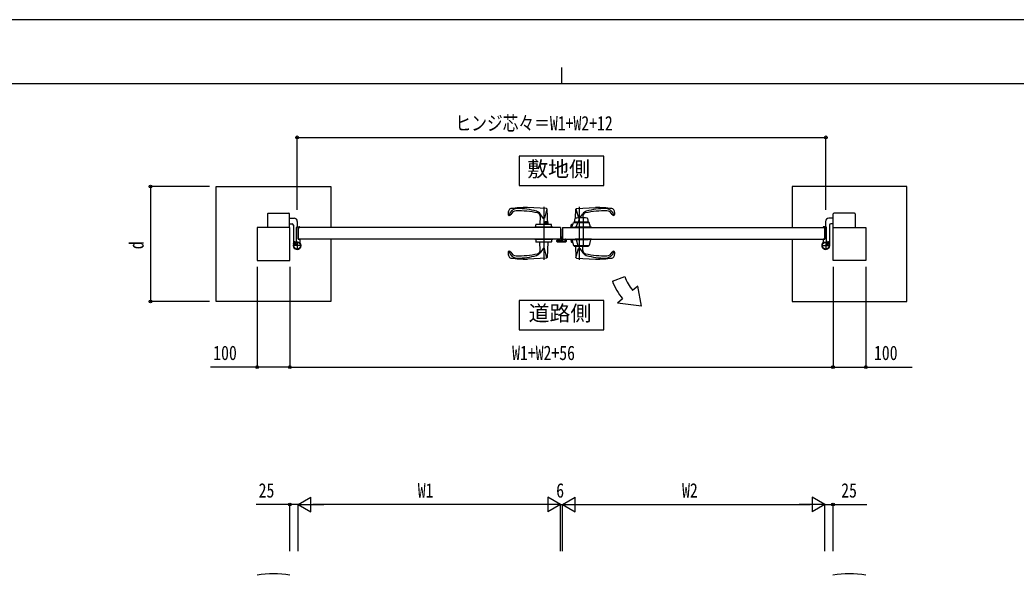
# Model space of a CAD drawing. Units: millimetres, scale not verified. Extents: x -4205 to 4205, y -2970 to 2970.
# Drawn here: x -1656 to 1381, y 1278 to 2970 of the extents above; entities that cross this region are included whole.
import ezdxf
from ezdxf.enums import TextEntityAlignment as Align

# ---------------------------------------------------------------- set-up
doc = ezdxf.new("R2010")
doc.units = ezdxf.units.MM
doc.header["$LTSCALE"] = 10
for name, color, linetype in [('0-2_USER1', 3, 'Continuous'), ('0-3_YKK_12', 2, 'Continuous'), ('0-4_YKK_13', 4, 'Continuous'), ('0-5_YKK_A1', 4, 'Continuous'), ('0-6_YKK_D', 6, 'Continuous'), ('0-7_YKK_ZWAK', 7, 'Continuous')]:
    doc.layers.add(name, color=color, linetype=linetype)
doc.styles.add('ＭＳ ゴシック', font='')
doc.styles.get('ＭＳ ゴシック').set_extended_font_data('MS Gothic')

msp = doc.modelspace()

# ---------------------------------------------------------------- linework, layer by layer
at = {"layer": '0-2_USER1'}
for points in [[(-133.78, 2554.58), (-133.78, 2465.33), (123.82, 2465.33), (123.82, 2554.58)], [(-133.78, 2115.14), (-133.78, 2025.89), (123.82, 2025.89), (123.82, 2115.14)]]:
    msp.add_lwpolyline(points, close=True, dxfattribs=at)
at = {"layer": '0-3_YKK_12'}
for p, q in [((-58.98, 2400.55), (-58.98, 2238.55)), ((49.02, 2400.55), (49.02, 2238.55)), ((62.02, 2278.55), (62.02, 2368.05))]:
    msp.add_line(p, q, dxfattribs=at)
at = {"layer": '0-4_YKK_13'}
for p, q in [((-2.53, 2309.85), (-2.03, 2309.85)), ((-2.03, 2332.05), (-1.98, 2332.05)), ((-2.03, 2309.85), (-2.03, 2332.05)), ((-18.94, 2294.64), (-18.94, 2297.75)), ((-17.94, 2298.75), (-17.44, 2298.75)), ((-17.44, 2298.75), (-17.33, 2298.65)), ((6.88, 2292.64), (-16.94, 2292.64)), ((-16.83, 2298.6), (-7.53, 2298.6)), ((-7.03, 2298.65), (-6.03, 2298.65)), ((-4.03, 2300.65), (-4.03, 2308.35)), ((-2.03, 2307.35), (-2.03, 2303.05)), ((7.37, 2302.05), (8.87, 2302.05)), ((8.87, 2302.05), (8.87, 2294.64))]:
    msp.add_line(p, q, dxfattribs=at)
for centre, radius, start, end in [((-2.53, 2308.35), 1.5, 90, 180), ((-1.53, 2307.35), 0.5, 154.15409, 180), ((-1.03, 2303.05), 1, 180, 198.19765)]:
    msp.add_arc(centre, radius, start, end, dxfattribs=at)
for centre, major_axis, ratio, start_param, end_param in [((-17.93, 2297.75), (0.709, -0.709), 0.997265, 2.357564, 3.9256213), ((-16.93, 2294.65), (1.42, 1.42), 0.997265, 2.357564, 3.9256213), ((-16.83, 2298.62), (0.5, 0), 0.052408, 3.1415927, 4.712389), ((-7.53, 2298.62), (0.5, 0), 0.052408, 4.712389, 6.2831853), ((-6.03, 2300.65), (0, -2), 0.99863, 0, 1.5707963), ((6.87, 2294.65), (-1.42, 1.42), 0.997265, 2.357564, 3.9256213)]:
    msp.add_ellipse(centre, major_axis=major_axis, ratio=ratio, start_param=start_param, end_param=end_param, dxfattribs=at)
at = {"layer": '0-5_YKK_A1'}
for p, q in [((-900.98, 2378.55), (-900.98, 2337.05)), ((-898.98, 2380.55), (-835.98, 2380.55)), ((-833.98, 2337.05), (-833.98, 2378.55)), ((-50.8, 2395.14), (-108.98, 2398.05)), ((-69.94, 2371.64), (-70.98, 2346.05)), ((-60.78, 2365.62), (-70.11, 2378.95)), ((-49.22, 2394.22), (-57.22, 2366.22)), ((-46.98, 2346.05), (-48.91, 2393.22)), ((37.82, 2365.76), (38.95, 2393.22)), ((39.26, 2394.22), (47.17, 2366.53)), ((40.84, 2395.14), (99.02, 2398.05)), ((51.44, 2366.51), (60.15, 2378.95)), ((59.98, 2371.64), (60.18, 2366.53)), ((824.02, 2337.05), (824.02, 2378.55)), ((889.02, 2380.55), (826.02, 2380.55)), ((891.02, 2378.55), (891.02, 2337.05)), ((-833.98, 2365.55), (-820.48, 2365.55)), ((-833.98, 2348.55), (-826.48, 2348.55)), ((-810.98, 2339.55), (-803.98, 2339.55)), ((-810.48, 2355.55), (-810.48, 2339.55)), ((-82.98, 2338.05), (-82.98, 2345.75)), ((-35.28, 2346.05), (-82.68, 2346.05)), ((-57.7, 2351.55), (-44.7, 2351.55)), ((-47.2, 2353.95), (-54.85, 2353.95)), ((-47.2, 2349.15), (-54.85, 2349.15)), ((-47.8, 2354.55), (-54.65, 2354.55)), ((-54.65, 2354.55), (-54.65, 2348.55)), ((-47.8, 2348.55), (-54.65, 2348.55)), ((-47.2, 2353.95), (-47.8, 2354.55)), ((-47.8, 2354.55), (-47.8, 2348.55)), ((-47.2, 2349.15), (-47.8, 2348.55)), ((-47.2, 2349.15), (-47.2, 2353.95)), ((-34.98, 2338.05), (-34.98, 2345.75)), ((25.02, 2338.05), (25.02, 2345.75)), ((25.32, 2346.05), (29.78, 2346.05)), ((27.02, 2338.05), (31.9, 2352.21)), ((32.38, 2352.55), (45.38, 2352.55)), ((34.02, 2352.95), (34.02, 2352.55)), ((47.62, 2353.55), (34.62, 2353.55)), ((40.02, 2338.05), (44.9, 2352.21)), ((41.77, 2354.55), (47.61, 2354.55)), ((42.02, 2354.55), (42.02, 2353.55)), ((42.02, 2353.55), (47.62, 2353.55)), ((45.38, 2352.55), (78.66, 2352.55)), ((47.02, 2352.95), (47.02, 2352.55)), ((47.52, 2354.05), (49.4, 2364.86)), ((76.42, 2353.55), (47.62, 2353.55)), ((55.02, 2354.55), (55.02, 2353.55)), ((55.02, 2353.55), (69.02, 2353.55)), ((69.02, 2354.55), (69.02, 2353.55)), ((69.27, 2354.05), (76.52, 2354.05)), ((74.64, 2364.86), (76.52, 2354.05)), ((77.02, 2352.55), (77.02, 2352.95)), ((84.02, 2338.05), (79.14, 2352.21)), ((801.02, 2339.55), (794.02, 2339.55)), ((800.52, 2355.55), (800.52, 2339.55)), ((824.02, 2365.55), (810.52, 2365.55)), ((812.52, 2344.55), (812.52, 2282.05)), ((824.02, 2348.55), (816.52, 2348.55)), ((-812.98, 2296.99), (-812.98, 2337.55)), ((-807.98, 2302.05), (-807.98, 2337.05)), ((-807.68, 2337.35), (-803.48, 2337.35)), ((-802.98, 2337.85), (-802.98, 2338.55)), ((-31.48, 2338.05), (-86.48, 2338.05)), ((-86.48, 2338.05), (-86.48, 2337.05)), ((-31.48, 2337.05), (-86.48, 2337.05)), ((-34.98, 2338.05), (-82.98, 2338.05)), ((-80.48, 2338.05), (-80.48, 2337.05)), ((-71.48, 2338.05), (-71.48, 2337.05)), ((-61.98, 2338.05), (-61.98, 2337.05)), ((-55.98, 2338.05), (-55.98, 2337.05)), ((-46.48, 2338.05), (-46.48, 2337.05)), ((-37.48, 2338.05), (-37.48, 2337.05)), ((-31.48, 2338.05), (-31.48, 2337.05)), ((-7.98, 2337.05), (-7.98, 2302.05)), ((21.52, 2338.05), (76.52, 2338.05)), ((21.52, 2338.05), (21.52, 2337.05)), ((21.52, 2337.05), (76.52, 2337.05)), ((24.02, 2338.05), (24.02, 2337.05)), ((37.02, 2337.05), (24.02, 2337.05)), ((25.02, 2338.05), (73.02, 2338.05)), ((27.52, 2338.05), (27.52, 2337.05)), ((31.02, 2338.05), (31.02, 2337.05)), ((33.52, 2337.55), (33.52, 2338.05)), ((36.52, 2338.05), (36.52, 2337.05)), ((87.02, 2338.05), (37.02, 2338.05)), ((37.02, 2338.05), (37.02, 2337.05)), ((87.02, 2337.05), (37.02, 2337.05)), ((84.02, 2338.05), (40.02, 2338.05)), ((44.02, 2338.05), (44.02, 2337.05)), ((46.02, 2338.05), (46.02, 2337.05)), ((46.52, 2337.55), (46.52, 2338.05)), ((47.02, 2337.05), (77.02, 2337.05)), ((52.02, 2338.05), (52.02, 2337.05)), ((61.52, 2338.05), (61.52, 2337.05)), ((70.52, 2338.05), (70.52, 2337.05)), ((76.52, 2338.05), (76.52, 2337.05)), ((77.52, 2338.05), (77.52, 2337.55)), ((80.02, 2338.05), (80.02, 2337.05)), ((87.02, 2338.05), (87.02, 2337.05)), ((793.02, 2337.85), (793.02, 2338.55)), ((797.72, 2337.35), (793.52, 2337.35)), ((798.02, 2302.05), (798.02, 2337.05)), ((803.02, 2296.99), (803.02, 2337.55)), ((-797.98, 2282.05), (-823.98, 2282.05)), ((-822.53, 2293.6), (-812.47, 2283.54)), ((-819.3, 2288.47), (-820.06, 2289.23)), ((-819.7, 2287.93), (-816.28, 2284.52)), ((-815.82, 2284.99), (-819.3, 2288.47)), ((-817.4, 2290.37), (-818.16, 2291.13)), ((-813.92, 2286.89), (-817.4, 2290.37)), ((-813.46, 2287.35), (-816.87, 2290.76)), ((-816.28, 2284.52), (-813.46, 2287.35)), ((-810.98, 2295.05), (-810.98, 2269.05)), ((-7.98, 2302.05), (-807.98, 2302.05)), ((-807.68, 2301.75), (-803.48, 2301.75)), ((-802.98, 2301.25), (-802.98, 2292.21)), ((-31.48, 2302.05), (-86.48, 2302.05)), ((-86.48, 2302.05), (-86.48, 2301.05)), ((-31.48, 2301.05), (-86.48, 2301.05)), ((-82.98, 2301.05), (-82.98, 2293.35)), ((-34.98, 2301.05), (-82.98, 2301.05)), ((-35.28, 2293.05), (-82.68, 2293.05)), ((-80.48, 2302.05), (-80.48, 2301.05)), ((-71.48, 2302.05), (-71.48, 2301.05)), ((-69.94, 2267.46), (-70.98, 2293.05)), ((-61.98, 2302.05), (-61.98, 2301.05)), ((-55.98, 2302.05), (-55.98, 2301.05)), ((-46.98, 2293.05), (-48.91, 2245.87)), ((-46.48, 2302.05), (-46.48, 2301.05)), ((-37.48, 2302.05), (-37.48, 2301.05)), ((-34.98, 2301.05), (-34.98, 2293.35)), ((-31.48, 2302.05), (-31.48, 2301.05)), ((21.52, 2302.05), (76.52, 2302.05)), ((21.52, 2302.05), (21.52, 2301.05)), ((21.52, 2301.05), (76.52, 2301.05)), ((24.02, 2301.05), (24.02, 2302.05)), ((25.02, 2301.05), (25.02, 2293.35)), ((25.02, 2301.05), (73.02, 2301.05)), ((25.32, 2293.05), (29.18, 2293.05)), ((27.02, 2301.05), (31.92, 2282.92)), ((27.52, 2302.05), (27.52, 2301.05)), ((31.02, 2301.05), (31.02, 2302.05)), ((32.4, 2282.55), (45.4, 2282.55)), ((34.02, 2280.65), (34.02, 2282.55)), ((34.62, 2280.05), (47.62, 2280.05)), ((36.52, 2302.05), (36.52, 2301.05)), ((87.02, 2302.05), (37.02, 2302.05)), ((37.02, 2301.05), (37.02, 2302.05)), ((87.02, 2301.05), (37.02, 2301.05)), ((37.55, 2280.05), (38.95, 2245.87)), ((84.02, 2301.05), (40.02, 2301.05)), ((40.02, 2301.05), (44.92, 2282.92)), ((44.02, 2301.05), (44.02, 2302.05)), ((45.4, 2282.55), (78.64, 2282.55)), ((46.02, 2302.05), (46.02, 2301.05)), ((47.02, 2280.65), (47.02, 2282.55)), ((47.62, 2280.05), (76.42, 2280.05)), ((52.02, 2302.05), (52.02, 2301.05)), ((59.98, 2267.46), (60.49, 2280.05)), ((61.52, 2302.05), (61.52, 2301.05)), ((70.52, 2302.05), (70.52, 2301.05)), ((76.52, 2302.05), (76.52, 2301.05)), ((77.02, 2280.65), (77.02, 2282.55)), ((84.02, 2301.05), (79.12, 2282.92)), ((80.02, 2301.05), (80.02, 2302.05)), ((87.02, 2301.05), (87.02, 2302.05)), ((788.02, 2282.05), (814.02, 2282.05)), ((793.02, 2301.25), (793.02, 2292.21)), ((797.72, 2301.75), (793.52, 2301.75)), ((801.02, 2295.05), (801.02, 2269.05)), ((812.57, 2293.6), (802.51, 2283.54)), ((803.49, 2287.35), (806.91, 2290.76)), ((806.32, 2284.52), (803.49, 2287.35)), ((803.96, 2286.89), (807.44, 2290.37)), ((805.86, 2284.99), (809.34, 2288.47)), ((809.73, 2287.93), (806.32, 2284.52)), ((807.44, 2290.37), (808.2, 2291.13)), ((809.34, 2288.47), (810.1, 2289.23)), ((-60.78, 2273.48), (-70.11, 2260.15)), ((-49.22, 2244.88), (-57.22, 2272.88)), ((39.26, 2244.88), (47.26, 2272.88)), ((50.82, 2273.48), (60.15, 2260.15)), ((-50.8, 2243.96), (-108.98, 2241.05)), ((40.84, 2243.96), (99.02, 2241.05)), ((150.23, 2174.05), (187.82, 2187.73)), ((227.45, 2158.48), (212.13, 2145.63)), ((239.38, 2097.05), (227.45, 2158.48)), ((181.49, 2119.91), (166.17, 2107.06)), ((239.38, 2097.05), (166.17, 2107.06))]:
    msp.add_line(p, q, dxfattribs=at)
at = {"layer": '0-5_YKK_A1', "color": 7}
for p, q in [((-2.28, 2309.05), (-1.98, 2309.05)), ((-16.98, 2295.55), (-16.98, 2297.35)), ((-15.98, 2298.35), (-14.78, 2298.35)), ((-15.98, 2297.05), (-15.98, 2296.15)), ((6.02, 2294.55), (-15.98, 2294.55)), ((-14.78, 2297.35), (-15.68, 2297.35)), ((-15.68, 2295.85), (-9.28, 2295.85)), ((-14.48, 2298.05), (-14.48, 2297.65)), ((-10.48, 2297.65), (-10.48, 2298.05)), ((-10.18, 2298.35), (-8.98, 2298.35)), ((-9.28, 2297.35), (-10.18, 2297.35)), ((-8.98, 2296.15), (-8.98, 2297.05)), ((-7.98, 2297.35), (-7.98, 2296.15)), ((-7.68, 2295.85), (-5.28, 2295.85)), ((-3.28, 2297.85), (-3.28, 2308.05)), ((-1.98, 2307.55), (-1.98, 2295.85)), ((-1.68, 2295.55), (5.72, 2295.55)), ((5.52, 2302.05), (6.72, 2302.05)), ((5.72, 2301.05), (5.52, 2301.05)), ((6.02, 2295.85), (6.02, 2300.75)), ((7.02, 2301.75), (7.02, 2295.55))]:
    msp.add_line(p, q, dxfattribs=at)
at = {"layer": '0-5_YKK_A1'}
for points in [[(-1057.98, 2462.05), (-707.98, 2462.05), (-707.98, 2337.05)], [(-707.98, 2302.05), (-707.98, 2112.05), (-1057.98, 2112.05), (-1057.98, 2462.05)], [(1048.02, 2462.05), (698.02, 2462.05), (698.02, 2337.05)], [(698.02, 2302.05), (698.02, 2112.05), (1048.02, 2112.05), (1048.02, 2462.05)], [(-822.48, 2344.55), (-822.48, 2289.66), (-822.48, 2282.05)], [(41.77, 2354.55), (41.77, 2354.05), (34.52, 2354.05), (36.4, 2364.86)], [(54.77, 2354.55), (54.77, 2354.05), (47.52, 2354.05)], [(54.77, 2354.55), (69.27, 2354.55), (69.27, 2354.05)], [(-7.98, 2337.05), (-807.98, 2337.05), (-807.98, 2302.05)], [(-1.98, 2337.05), (-1.98, 2302.05), (798.02, 2302.05)], [(-1.98, 2337.05), (798.02, 2337.05), (798.02, 2302.05)], [(-820.53, 2288.77), (-821.59, 2287.71), (-822.31, 2288.97)], [(-822.26, 2290.36), (-820.21, 2289.65), (-818.97, 2290.03)], [(-816.87, 2290.76), (-817.7, 2291.59), (-820.53, 2288.77), (-819.7, 2287.93)], [(-819.29, 2293.33), (-818.58, 2291.28), (-818.97, 2290.03)], [(-817.7, 2291.59), (-816.64, 2292.65), (-817.9, 2293.38)], [(807.74, 2291.59), (806.68, 2292.65), (807.94, 2293.38)], [(806.91, 2290.76), (807.74, 2291.59), (810.57, 2288.77), (809.73, 2287.93)], [(809.33, 2293.33), (808.62, 2291.28), (809, 2290.03)], [(812.3, 2290.36), (810.25, 2289.65), (809, 2290.03)], [(810.57, 2288.77), (811.63, 2287.71), (812.35, 2288.97)]]:
    msp.add_lwpolyline(points, dxfattribs=at)
for points in [[(-932.98, 2237.05), (-832.98, 2237.05), (-832.98, 2337.05), (-932.98, 2337.05)], [(923.02, 2237.05), (823.02, 2237.05), (823.02, 2337.05), (923.02, 2337.05)]]:
    msp.add_lwpolyline(points, close=True, dxfattribs=at)
for centre, radius in [((-810.98, 2282.05), 11.5), ((-810.98, 2282.05), 10.35), ((801.02, 2282.05), 11.5), ((801.02, 2282.05), 10.35)]:
    msp.add_circle(centre, radius, dxfattribs=at)
for centre, radius, start, end in [((-898.98, 2378.55), 2, 90, 180), ((-835.98, 2378.55), 2, 360, 90), ((-163.48, 2378.55), 4.5, 173.29014, 339.58379), ((-118.29, 2373.23), 50, 160.90206, 173.29015), ((-157.98, 2386.97), 8, 97.18076, 160.90214), ((-139.98, 2370.05), 25, 90.58661, 169.12884), ((-143.33, 2371.05), 17, 90.91956, 159.58379), ((-108.98, 1998.05), 400, 90, 97.18076), ((-138.79, 2088.08), 300, 78.28923, 90.91956), ((-138.19, 2195.06), 200, 73.31055, 90.58663), ((-86.5, 2367.47), 20, 34.99997, 73.31055), ((-79.93, 2372.05), 10, 357.66261, 78.28937), ((-50.9, 2393.14), 2, 2.3367, 87.13734), ((40.94, 2393.14), 2, 92.86266, 177.6633), ((69.97, 2372.05), 10, 101.71063, 182.33739), ((76.53, 2367.47), 20, 106.68945, 145.00003), ((128.83, 2088.08), 300, 89.08044, 101.71077), ((128.23, 2195.06), 200, 89.41337, 106.68945), ((99.02, 1998.05), 400, 82.81924, 90), ((130.02, 2370.05), 25, 10.87116, 89.41339), ((133.37, 2371.05), 17, 20.41621, 89.08044), ((148.02, 2386.97), 8, 19.09786, 82.81924), ((153.52, 2378.55), 4.5, 200.41621, 6.70986), ((108.33, 2373.23), 50, 6.70985, 19.09794), ((826.02, 2378.55), 2, 90, 180), ((889.02, 2378.55), 2, 0, 90), ((-826.48, 2344.55), 4, 360, 90), ((-820.48, 2355.55), 10, 360, 90), ((-810.98, 2337.55), 2, 90, 180), ((-803.98, 2338.55), 1, 360, 90), ((-82.68, 2345.75), 0.3, 90, 180), ((-59.14, 2366.76), 2, 214.99933, 344.05376), ((-46.8, 2351.55), 8.4, 159.07517, 200.92483), ((-35.28, 2345.75), 0.3, 360, 90), ((25.32, 2345.75), 0.3, 90, 180), ((32.38, 2352.05), 0.5, 90, 160.97439), ((34.62, 2352.95), 0.6, 90, 180), ((37.38, 2364.69), 1, 98.47124, 170.14881), ((49.02, 2286.55), 80, 85.33958, 98.47124), ((45.38, 2352.05), 0.5, 90, 160.97439), ((47.62, 2352.95), 0.6, 90, 180), ((50.38, 2364.69), 1, 98.47124, 170.14881), ((62.02, 2286.55), 80, 81.52876, 98.47124), ((73.66, 2364.69), 1, 9.85119, 81.52876), ((76.42, 2352.95), 0.6, 0, 90), ((78.66, 2352.05), 0.5, 19.02561, 90), ((794.02, 2338.55), 1, 90, 180), ((810.52, 2355.55), 10, 90, 180), ((801.02, 2337.55), 2, 360, 90), ((816.52, 2344.55), 4, 90, 180), ((-807.68, 2337.05), 0.3, 90, 180), ((-803.48, 2337.85), 0.5, 270, 360), ((34.02, 2337.55), 0.5, 180, 270), ((47.02, 2337.55), 0.5, 180, 270), ((77.02, 2337.55), 0.5, 270, 0), ((793.52, 2337.85), 0.5, 180, 270), ((797.72, 2337.05), 0.3, 360, 90), ((-821.19, 2289.62), 1.3, 149.0353, 210), ((-810.98, 2282.05), 11.5, 115.10278, 38.01228), ((-814.59, 2285.65), 9, 120.9647, 149.0353), ((-818.55, 2292.26), 1.3, 60, 120.9647), ((-817.98, 2296.99), 5, 295.10278, 359.99998), ((-807.68, 2302.05), 0.3, 180, 270), ((-803.48, 2301.25), 0.5, 360, 90), ((-797.98, 2292.21), 5, 180, 218.01228), ((-82.68, 2293.35), 0.3, 180, 270), ((-35.28, 2293.35), 0.3, 270, 360), ((25.32, 2293.35), 0.3, 180, 270), ((32.4, 2283.05), 0.5, 195.12401, 270), ((34.62, 2280.65), 0.6, 180, 270), ((45.4, 2283.05), 0.5, 195.12401, 270), ((47.62, 2280.65), 0.6, 180, 270), ((76.42, 2280.65), 0.6, 270, 0), ((78.64, 2283.05), 0.5, 270, 344.87599), ((801.02, 2282.05), 11.5, 141.98772, 64.89722), ((788.02, 2292.21), 5, 321.98772, 360), ((793.52, 2301.25), 0.5, 90, 180), ((797.72, 2302.05), 0.3, 270, 360), ((808.02, 2296.99), 5, 180.00002, 244.89722), ((808.59, 2292.26), 1.3, 59.0353, 120), ((804.63, 2285.65), 9, 30.9647, 59.0353), ((811.23, 2289.62), 1.3, 330, 30.9647), ((-163.48, 2260.55), 4.5, 20.41621, 186.70986), ((-118.29, 2265.86), 50, 186.70985, 199.09794), ((-157.98, 2252.12), 8, 199.09786, 262.81924), ((-139.98, 2269.05), 25, 190.87116, 269.41339), ((-143.33, 2268.05), 17, 200.41621, 269.08044), ((-138.79, 2551.01), 300, 269.08044, 281.71077), ((-138.19, 2444.04), 200, 269.41337, 286.68944), ((-86.5, 2271.62), 20, 286.68945, 325.00003), ((-79.93, 2267.05), 10, 281.71063, 2.33739), ((-59.14, 2272.33), 2, 15.94624, 145.00067), ((49.18, 2272.33), 2, 34.99933, 164.05376), ((69.97, 2267.05), 10, 177.66261, 258.28937), ((76.53, 2271.62), 20, 214.99997, 253.31055), ((128.83, 2551.01), 300, 258.28923, 270.91956), ((128.23, 2444.04), 200, 253.31055, 270.58663), ((130.02, 2269.05), 25, 270.58661, 349.12884), ((133.37, 2268.05), 17, 270.91956, 339.58379), ((148.02, 2252.12), 8, 277.18076, 340.90214), ((153.52, 2260.55), 4.5, 353.29014, 159.58379), ((108.33, 2265.86), 50, 340.90206, 353.29015), ((-108.98, 2641.05), 400, 262.81924, 270), ((-50.9, 2245.95), 2, 272.86266, 357.6633), ((40.94, 2245.95), 2, 182.3367, 267.13734), ((99.02, 2641.05), 400, 270, 277.18076), ((319.38, 2235.62), 140, 200.00072, 220.00072), ((319.38, 2235.62), 180, 200.00072, 220.00072), ((-882.98, 961.83), 320, 80.99877, 99.00123), ((873.02, 961.83), 320, 80.99877, 99.00123)]:
    msp.add_arc(centre, radius, start, end, dxfattribs=at)
at = {"layer": '0-5_YKK_A1', "color": 7}
for centre, radius, start, end in [((-2.28, 2308.05), 1, 90, 180), ((-15.98, 2297.35), 1, 90, 180), ((-15.98, 2295.55), 1, 180, 270), ((-15.68, 2297.05), 0.3, 89.99863, 180), ((-15.68, 2296.15), 0.3, 180, 269.99863), ((-14.78, 2298.05), 0.3, 360, 89.99863), ((-14.78, 2297.65), 0.3, 269.99863, 359.99863), ((-10.18, 2298.05), 0.3, 89.99863, 180.00291), ((-10.18, 2297.65), 0.3, 180, 269.99863), ((-9.28, 2297.05), 0.3, 359.99709, 89.99863), ((-9.28, 2296.15), 0.3, 269.99863, 359.99863), ((-8.98, 2297.35), 1, 360, 90), ((-7.68, 2296.15), 0.3, 180, 269.99863), ((-5.28, 2297.85), 2, 269.99863, 359.99863), ((-1.68, 2295.85), 0.3, 180, 269.99863), ((5.52, 2301.55), 0.5, 90, 180), ((5.52, 2301.55), 0.5, 180, 270), ((5.72, 2300.75), 0.3, 360, 89.99863), ((5.72, 2295.85), 0.3, 269.99863, 359.99863), ((6.02, 2295.55), 1, 269.99863, 359.99863), ((6.72, 2301.75), 0.3, 360, 89.99863)]:
    msp.add_arc(centre, radius, start, end, dxfattribs=at)
at = {"layer": '0-6_YKK_D'}
for p, q in [((-810.98, 2391.55), (-810.98, 2613.05)), ((801.02, 2391.55), (801.02, 2613.05)), ((-810.98, 2612.05), (801.02, 2612.05)), ((-1077.98, 2462.05), (-1259, 2462.05)), ((-1258, 2462.05), (-1258, 2112.05)), ((-932.98, 2217.05), (-932.98, 1911.05)), ((-832.98, 2217.05), (-832.98, 1911.05)), ((-832.98, 2217.05), (-832.98, 1911.05)), ((823.02, 2217.05), (823.02, 1911.05)), ((823.02, 2217.05), (823.02, 1911.05)), ((923.02, 2217.05), (923.02, 1911.05)), ((-1077.98, 2112.05), (-1259, 2112.05)), ((-832.98, 1912.05), (823.02, 1912.05)), ((-832.98, 1350.39), (-832.98, 1493.84)), ((-807.98, 1492.84), (-769.01, 1515.34)), ((-807.98, 1350.39), (-807.98, 1493.84)), ((-807.98, 1350.39), (-807.98, 1493.84)), ((-807.98, 1492.84), (-769.01, 1470.34)), ((-807.98, 1492.84), (-730.04, 1492.84)), ((-769.01, 1470.34), (-769.01, 1515.34)), ((-52.98, 1492.84), (-762.98, 1492.84)), ((-7.98, 1492.84), (-85.92, 1492.84)), ((-7.98, 1492.84), (-46.95, 1515.34)), ((-46.95, 1515.34), (-46.95, 1470.34)), ((-7.98, 1492.84), (-46.95, 1470.34)), ((-7.98, 1350.39), (-7.98, 1493.84)), ((-7.98, 1350.39), (-7.98, 1493.84)), ((-7.98, 1492.84), (-1.98, 1492.84)), ((-1.98, 1492.84), (36.99, 1515.34)), ((-1.98, 1350.39), (-1.98, 1493.84)), ((-1.98, 1350.39), (-1.98, 1493.84)), ((-1.98, 1492.84), (36.99, 1470.34)), ((-1.98, 1492.84), (75.96, 1492.84)), ((36.99, 1470.34), (36.99, 1515.34)), ((43.02, 1492.84), (753.02, 1492.84)), ((798.02, 1492.84), (720.08, 1492.84)), ((798.02, 1492.84), (759.05, 1515.34)), ((759.05, 1515.34), (759.05, 1470.34)), ((798.02, 1492.84), (759.05, 1470.34)), ((798.02, 1350.39), (798.02, 1493.84)), ((798.02, 1350.39), (798.02, 1493.84)), ((823.02, 1350.39), (823.02, 1493.84))]:
    msp.add_line(p, q, dxfattribs=at)
for points in [[(-832.98, 1912.05), (-932.98, 1912.05), (-1074.78, 1912.05)], [(823.02, 1912.05), (923.02, 1912.05), (1064.82, 1912.05)], [(-807.98, 1492.84), (-832.98, 1492.84), (-936.38, 1492.84)], [(798.02, 1492.84), (823.02, 1492.84), (926.42, 1492.84)]]:
    msp.add_lwpolyline(points, dxfattribs=at)
for centre in [(-810.98, 2612.05), (801.02, 2612.05), (-1258, 2462.05), (-1258, 2112.05), (-932.98, 1912.05), (-832.98, 1912.05), (-832.98, 1912.05), (823.02, 1912.05), (823.02, 1912.05), (923.02, 1912.05), (-832.98, 1492.84), (823.02, 1492.84)]:
    msp.add_circle(centre, 4.25, dxfattribs=at)
at = {"layer": '0-7_YKK_ZWAK'}
for p, q in [((-4.98, 2825), (-4.98, 2775)), ((3895.02, 2775), (-3904.98, 2775))]:
    msp.add_line(p, q, dxfattribs=at)
msp.add_lwpolyline([(-4205, -2970), (4205, -2970), (4205, 2970), (-4205, 2970)], close=True, dxfattribs=at)

# ---------------------------------------------------------------- texts
at = {"layer": '0-2_USER1', "style": 'ＭＳ ゴシック'}
for s, p in [('敷地側', (-109.4, 2478.08)), ('道路側', (-105.07, 2038.64))]:
    msp.add_text(s, height=46.74, dxfattribs=at).set_placement(p, align=Align.BOTTOM_LEFT)
at = {"layer": '0-6_YKK_D', "style": 'ＭＳ ゴシック', "width": 0.8}
for s, p in [('ヒンジ芯々＝W1+W2+12', (-328.18, 2620.05)), ('100', (-1066.78, 1920.05)), ('W1+W2+56', (-155.38, 1920.05)), ('100', (948.02, 1920.05)), ('25', (-928.38, 1500.84)), ('W1', (-443.18, 1500.84)), ('6', (-20.98, 1500.84)), ('W2', (362.82, 1500.84)), ('25', (848.02, 1500.84))]:
    msp.add_text(s, height=43.99, dxfattribs=at).set_placement(p, align=Align.BOTTOM_LEFT)
msp.add_text('d', height=43.99, rotation=90, dxfattribs=at).set_placement((-1266, 2271.05), align=Align.BOTTOM_LEFT)

doc.saveas('drawing.dxf')
